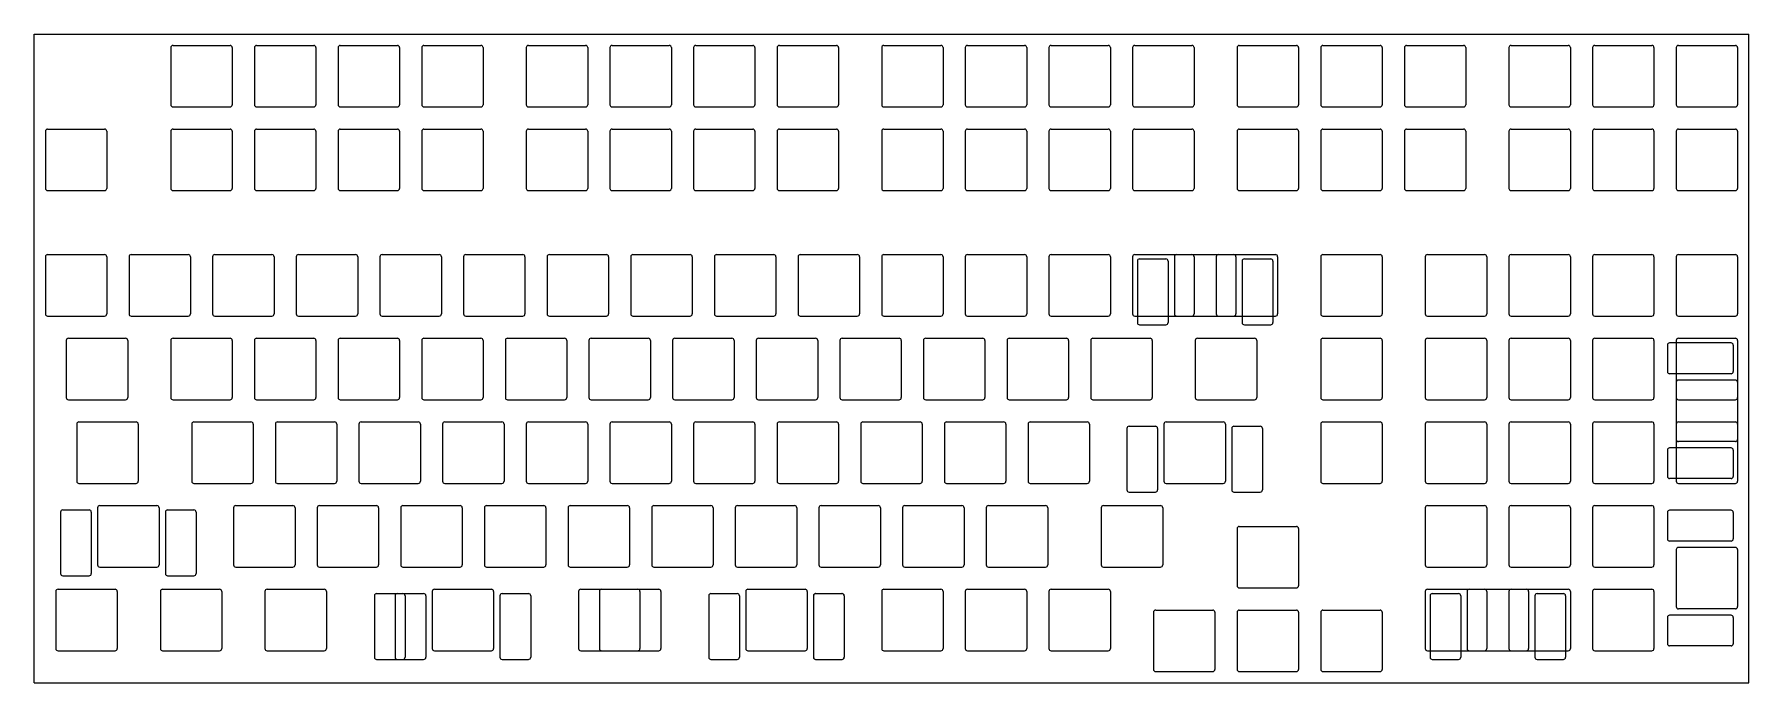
# Model space of a CAD drawing. Header units: millimetres. Extents: x 0 to 391, y -148 to 0.
import ezdxf

# ---------------------------------------------------------------- set-up
doc = ezdxf.new("R2010")
doc.units = ezdxf.units.MM

msp = doc.modelspace()

# ---------------------------------------------------------------- linework, layer by layer
for p, q in [((0, 0), (390.525, 0)), ((0, -147.6375), (0, 0)), ((390.525, -147.6375), (390.525, 0)), ((31.1, -3.025), (31.1, -16.025)), ((31.6, -2.525), (44.6, -2.525)), ((45.1, -3.025), (45.1, -16.025)), ((50.15, -3.025), (50.15, -16.025)), ((50.65, -2.525), (63.65, -2.525)), ((64.15, -3.025), (64.15, -16.025)), ((69.2, -3.025), (69.2, -16.025)), ((69.7, -2.525), (82.7, -2.525)), ((83.2, -3.025), (83.2, -16.025)), ((88.25, -3.025), (88.25, -16.025)), ((88.75, -2.525), (101.75, -2.525)), ((102.25, -3.025), (102.25, -16.025)), ((112.0625, -3.025), (112.0625, -16.025)), ((112.5625, -2.525), (125.5625, -2.525)), ((126.0625, -3.025), (126.0625, -16.025)), ((131.1125, -3.025), (131.1125, -16.025)), ((131.6125, -2.525), (144.6125, -2.525)), ((145.1125, -3.025), (145.1125, -16.025)), ((150.1625, -3.025), (150.1625, -16.025)), ((150.6625, -2.525), (163.6625, -2.525)), ((164.1625, -3.025), (164.1625, -16.025)), ((169.2125, -3.025), (169.2125, -16.025)), ((169.7125, -2.525), (182.7125, -2.525)), ((183.2125, -3.025), (183.2125, -16.025)), ((193.025, -3.025), (193.025, -16.025)), ((193.525, -2.525), (206.525, -2.525)), ((207.025, -3.025), (207.025, -16.025)), ((212.075, -3.025), (212.075, -16.025)), ((212.575, -2.525), (225.575, -2.525)), ((226.075, -3.025), (226.075, -16.025)), ((231.125, -3.025), (231.125, -16.025)), ((231.625, -2.525), (244.625, -2.525)), ((245.125, -3.025), (245.125, -16.025)), ((250.175, -3.025), (250.175, -16.025)), ((250.675, -2.525), (263.675, -2.525)), ((264.175, -3.025), (264.175, -16.025)), ((273.9875, -3.025), (273.9875, -16.025)), ((274.4875, -2.525), (287.4875, -2.525)), ((287.9875, -3.025), (287.9875, -16.025)), ((293.0375, -3.025), (293.0375, -16.025)), ((293.5375, -2.525), (306.5375, -2.525)), ((307.0375, -3.025), (307.0375, -16.025)), ((312.0875, -3.025), (312.0875, -16.025)), ((312.5875, -2.525), (325.5875, -2.525)), ((326.0875, -3.025), (326.0875, -16.025)), ((335.9, -3.025), (335.9, -16.025)), ((336.4, -2.525), (349.4, -2.525)), ((349.9, -3.025), (349.9, -16.025)), ((354.95, -3.025), (354.95, -16.025)), ((355.45, -2.525), (368.45, -2.525)), ((368.95, -3.025), (368.95, -16.025)), ((374, -3.025), (374, -16.025)), ((374.5, -2.525), (387.5, -2.525)), ((388, -3.025), (388, -16.025)), ((31.6, -16.525), (44.6, -16.525)), ((50.65, -16.525), (63.65, -16.525)), ((69.7, -16.525), (82.7, -16.525)), ((88.75, -16.525), (101.75, -16.525)), ((112.5625, -16.525), (125.5625, -16.525)), ((131.6125, -16.525), (144.6125, -16.525)), ((150.6625, -16.525), (163.6625, -16.525)), ((169.7125, -16.525), (182.7125, -16.525)), ((193.525, -16.525), (206.525, -16.525)), ((212.575, -16.525), (225.575, -16.525)), ((231.625, -16.525), (244.625, -16.525)), ((250.675, -16.525), (263.675, -16.525)), ((274.4875, -16.525), (287.4875, -16.525)), ((293.5375, -16.525), (306.5375, -16.525)), ((312.5875, -16.525), (325.5875, -16.525)), ((336.4, -16.525), (349.4, -16.525)), ((355.45, -16.525), (368.45, -16.525)), ((374.5, -16.525), (387.5, -16.525)), ((2.525, -22.075), (2.525, -35.075)), ((3.025, -21.575), (16.025, -21.575)), ((16.525, -22.075), (16.525, -35.075)), ((31.1, -22.075), (31.1, -35.075)), ((31.6, -21.575), (44.6, -21.575)), ((45.1, -22.075), (45.1, -35.075)), ((50.15, -22.075), (50.15, -35.075)), ((50.65, -21.575), (63.65, -21.575)), ((64.15, -22.075), (64.15, -35.075)), ((69.2, -22.075), (69.2, -35.075)), ((69.7, -21.575), (82.7, -21.575)), ((83.2, -22.075), (83.2, -35.075)), ((88.25, -22.075), (88.25, -35.075)), ((88.75, -21.575), (101.75, -21.575)), ((102.25, -22.075), (102.25, -35.075)), ((112.0625, -22.075), (112.0625, -35.075)), ((112.5625, -21.575), (125.5625, -21.575)), ((126.0625, -22.075), (126.0625, -35.075)), ((131.1125, -22.075), (131.1125, -35.075)), ((131.6125, -21.575), (144.6125, -21.575)), ((145.1125, -22.075), (145.1125, -35.075)), ((150.1625, -22.075), (150.1625, -35.075)), ((150.6625, -21.575), (163.6625, -21.575)), ((164.1625, -22.075), (164.1625, -35.075)), ((169.2125, -22.075), (169.2125, -35.075)), ((169.7125, -21.575), (182.7125, -21.575)), ((183.2125, -22.075), (183.2125, -35.075)), ((193.025, -22.075), (193.025, -35.075)), ((193.525, -21.575), (206.525, -21.575)), ((207.025, -22.075), (207.025, -35.075)), ((212.075, -22.075), (212.075, -35.075)), ((212.575, -21.575), (225.575, -21.575)), ((226.075, -22.075), (226.075, -35.075)), ((231.125, -22.075), (231.125, -35.075)), ((231.625, -21.575), (244.625, -21.575)), ((245.125, -22.075), (245.125, -35.075)), ((250.175, -22.075), (250.175, -35.075)), ((250.675, -21.575), (263.675, -21.575)), ((264.175, -22.075), (264.175, -35.075)), ((273.9875, -22.075), (273.9875, -35.075)), ((274.4875, -21.575), (287.4875, -21.575)), ((287.9875, -22.075), (287.9875, -35.075)), ((293.0375, -22.075), (293.0375, -35.075)), ((293.5375, -21.575), (306.5375, -21.575)), ((307.0375, -22.075), (307.0375, -35.075)), ((312.0875, -22.075), (312.0875, -35.075)), ((312.5875, -21.575), (325.5875, -21.575)), ((326.0875, -22.075), (326.0875, -35.075)), ((335.9, -22.075), (335.9, -35.075)), ((336.4, -21.575), (349.4, -21.575)), ((349.9, -22.075), (349.9, -35.075)), ((354.95, -22.075), (354.95, -35.075)), ((355.45, -21.575), (368.45, -21.575)), ((368.95, -22.075), (368.95, -35.075)), ((374, -22.075), (374, -35.075)), ((374.5, -21.575), (387.5, -21.575)), ((388, -22.075), (388, -35.075)), ((3.025, -35.575), (16.025, -35.575)), ((31.6, -35.575), (44.6, -35.575)), ((50.65, -35.575), (63.65, -35.575)), ((69.7, -35.575), (82.7, -35.575)), ((88.75, -35.575), (101.75, -35.575)), ((112.5625, -35.575), (125.5625, -35.575)), ((131.6125, -35.575), (144.6125, -35.575)), ((150.6625, -35.575), (163.6625, -35.575)), ((169.7125, -35.575), (182.7125, -35.575)), ((193.525, -35.575), (206.525, -35.575)), ((212.575, -35.575), (225.575, -35.575)), ((231.625, -35.575), (244.625, -35.575)), ((250.675, -35.575), (263.675, -35.575)), ((274.4875, -35.575), (287.4875, -35.575)), ((293.5375, -35.575), (306.5375, -35.575)), ((312.5875, -35.575), (325.5875, -35.575)), ((336.4, -35.575), (349.4, -35.575)), ((355.45, -35.575), (368.45, -35.575)), ((374.5, -35.575), (387.5, -35.575)), ((2.525, -50.65), (2.525, -63.65)), ((3.025, -50.15), (16.025, -50.15)), ((16.525, -50.65), (16.525, -63.65)), ((21.575, -50.65), (21.575, -63.65)), ((22.075, -50.15), (35.075, -50.15)), ((35.575, -50.65), (35.575, -63.65)), ((40.625, -50.65), (40.625, -63.65)), ((41.125, -50.15), (54.125, -50.15)), ((54.625, -50.65), (54.625, -63.65)), ((59.675, -50.65), (59.675, -63.65)), ((60.175, -50.15), (73.175, -50.15)), ((73.675, -50.65), (73.675, -63.65)), ((78.725, -50.65), (78.725, -63.65)), ((79.225, -50.15), (92.225, -50.15)), ((92.725, -50.65), (92.725, -63.65)), ((97.775, -50.65), (97.775, -63.65)), ((98.275, -50.15), (111.275, -50.15)), ((111.775, -50.65), (111.775, -63.65)), ((116.825, -50.65), (116.825, -63.65)), ((117.325, -50.15), (130.325, -50.15)), ((130.825, -50.65), (130.825, -63.65)), ((135.875, -50.65), (135.875, -63.65)), ((136.375, -50.15), (149.375, -50.15)), ((149.875, -50.65), (149.875, -63.65)), ((154.925, -50.65), (154.925, -63.65)), ((155.425, -50.15), (168.425, -50.15)), ((168.925, -50.65), (168.925, -63.65)), ((173.975, -50.65), (173.975, -63.65)), ((174.475, -50.15), (187.475, -50.15)), ((187.975, -50.65), (187.975, -63.65)), ((193.025, -50.65), (193.025, -63.65)), ((193.525, -50.15), (206.525, -50.15)), ((207.025, -50.65), (207.025, -63.65)), ((212.075, -50.65), (212.075, -63.65)), ((212.575, -50.15), (225.575, -50.15)), ((226.075, -50.65), (226.075, -63.65)), ((231.125, -50.65), (231.125, -63.65)), ((231.625, -50.15), (244.625, -50.15)), ((245.125, -50.65), (245.125, -63.65)), ((250.175, -50.65), (250.175, -63.65)), ((250.675, -50.15), (263.675, -50.15)), ((259.7, -50.65), (259.7, -63.65)), ((260.2, -50.15), (273.2, -50.15)), ((264.175, -50.65), (264.175, -63.65)), ((269.225, -50.65), (269.225, -63.65)), ((269.725, -50.15), (282.725, -50.15)), ((273.7, -50.65), (273.7, -63.65)), ((283.225, -50.65), (283.225, -63.65)), ((293.0375, -50.65), (293.0375, -63.65)), ((293.5375, -50.15), (306.5375, -50.15)), ((307.0375, -50.65), (307.0375, -63.65)), ((316.85, -50.65), (316.85, -63.65)), ((317.35, -50.15), (330.35, -50.15)), ((330.85, -50.65), (330.85, -63.65)), ((335.9, -50.65), (335.9, -63.65)), ((336.4, -50.15), (349.4, -50.15)), ((349.9, -50.65), (349.9, -63.65)), ((354.95, -50.65), (354.95, -63.65)), ((355.45, -50.15), (368.45, -50.15)), ((368.95, -50.65), (368.95, -63.65)), ((374, -50.65), (374, -63.65)), ((374.5, -50.15), (387.5, -50.15)), ((388, -50.65), (388, -63.65)), ((251.262, -51.65), (251.262, -65.65)), ((251.762, -51.15), (257.762, -51.15)), ((258.262, -51.65), (258.262, -65.65)), ((275.138, -51.65), (275.138, -65.65)), ((275.638, -51.15), (281.638, -51.15)), ((282.138, -51.65), (282.138, -65.65)), ((3.025, -64.15), (16.025, -64.15)), ((22.075, -64.15), (35.075, -64.15)), ((41.125, -64.15), (54.125, -64.15)), ((60.175, -64.15), (73.175, -64.15)), ((79.225, -64.15), (92.225, -64.15)), ((98.275, -64.15), (111.275, -64.15)), ((117.325, -64.15), (130.325, -64.15)), ((136.375, -64.15), (149.375, -64.15)), ((155.425, -64.15), (168.425, -64.15)), ((174.475, -64.15), (187.475, -64.15)), ((193.525, -64.15), (206.525, -64.15)), ((212.575, -64.15), (225.575, -64.15)), ((231.625, -64.15), (244.625, -64.15)), ((250.675, -64.15), (263.675, -64.15)), ((251.762, -66.15), (257.762, -66.15)), ((260.2, -64.15), (273.2, -64.15)), ((269.725, -64.15), (282.725, -64.15)), ((275.638, -66.15), (281.638, -66.15)), ((293.5375, -64.15), (306.5375, -64.15)), ((317.35, -64.15), (330.35, -64.15)), ((336.4, -64.15), (349.4, -64.15)), ((355.45, -64.15), (368.45, -64.15)), ((374.5, -64.15), (387.5, -64.15)), ((7.2875, -69.7), (7.2875, -82.7)), ((7.7875, -69.2), (20.7875, -69.2)), ((21.2875, -69.7), (21.2875, -82.7)), ((31.1, -69.7), (31.1, -82.7)), ((31.6, -69.2), (44.6, -69.2)), ((45.1, -69.7), (45.1, -82.7)), ((50.15, -69.7), (50.15, -82.7)), ((50.65, -69.2), (63.65, -69.2)), ((64.15, -69.7), (64.15, -82.7)), ((69.2, -69.7), (69.2, -82.7)), ((69.7, -69.2), (82.7, -69.2)), ((83.2, -69.7), (83.2, -82.7)), ((88.25, -69.7), (88.25, -82.7)), ((88.75, -69.2), (101.75, -69.2)), ((102.25, -69.7), (102.25, -82.7)), ((107.3, -69.7), (107.3, -82.7)), ((107.8, -69.2), (120.8, -69.2)), ((121.3, -69.7), (121.3, -82.7)), ((126.35, -69.7), (126.35, -82.7)), ((126.85, -69.2), (139.85, -69.2)), ((140.35, -69.7), (140.35, -82.7)), ((145.4, -69.7), (145.4, -82.7)), ((145.9, -69.2), (158.9, -69.2)), ((159.4, -69.7), (159.4, -82.7)), ((164.45, -69.7), (164.45, -82.7)), ((164.95, -69.2), (177.95, -69.2)), ((178.45, -69.7), (178.45, -82.7)), ((183.5, -69.7), (183.5, -82.7)), ((184, -69.2), (197, -69.2)), ((197.5, -69.7), (197.5, -82.7)), ((202.55, -69.7), (202.55, -82.7)), ((203.05, -69.2), (216.05, -69.2)), ((216.55, -69.7), (216.55, -82.7)), ((221.6, -69.7), (221.6, -82.7)), ((222.1, -69.2), (235.1, -69.2)), ((235.6, -69.7), (235.6, -82.7)), ((240.65, -69.7), (240.65, -82.7)), ((241.15, -69.2), (254.15, -69.2)), ((254.65, -69.7), (254.65, -82.7)), ((264.4625, -69.7), (264.4625, -82.7)), ((264.9625, -69.2), (277.9625, -69.2)), ((278.4625, -69.7), (278.4625, -82.7)), ((293.0375, -69.7), (293.0375, -82.7)), ((293.5375, -69.2), (306.5375, -69.2)), ((307.0375, -69.7), (307.0375, -82.7)), ((316.85, -69.7), (316.85, -82.7)), ((317.35, -69.2), (330.35, -69.2)), ((330.85, -69.7), (330.85, -82.7)), ((335.9, -69.7), (335.9, -82.7)), ((336.4, -69.2), (349.4, -69.2)), ((349.9, -69.7), (349.9, -82.7)), ((354.95, -69.7), (354.95, -82.7)), ((355.45, -69.2), (368.45, -69.2)), ((368.95, -69.7), (368.95, -82.7)), ((386.5, -70.287), (372.5, -70.287)), ((374, -69.7), (374, -82.7)), ((374.5, -69.2), (387.5, -69.2)), ((388, -69.7), (388, -82.7)), ((372, -70.787), (372, -76.787)), ((387, -70.787), (387, -76.787)), ((386.5, -77.287), (372.5, -77.287)), ((374, -79.225), (374, -92.225)), ((387.5, -78.725), (374.5, -78.725)), ((388, -79.225), (388, -92.225)), ((7.7875, -83.2), (20.7875, -83.2)), ((31.6, -83.2), (44.6, -83.2)), ((50.65, -83.2), (63.65, -83.2)), ((69.7, -83.2), (82.7, -83.2)), ((88.75, -83.2), (101.75, -83.2)), ((107.8, -83.2), (120.8, -83.2)), ((126.85, -83.2), (139.85, -83.2)), ((145.9, -83.2), (158.9, -83.2)), ((164.95, -83.2), (177.95, -83.2)), ((184, -83.2), (197, -83.2)), ((203.05, -83.2), (216.05, -83.2)), ((222.1, -83.2), (235.1, -83.2)), ((241.15, -83.2), (254.15, -83.2)), ((264.9625, -83.2), (277.9625, -83.2)), ((293.5375, -83.2), (306.5375, -83.2)), ((317.35, -83.2), (330.35, -83.2)), ((336.4, -83.2), (349.4, -83.2)), ((355.45, -83.2), (368.45, -83.2)), ((374.5, -83.2), (387.5, -83.2)), ((9.66875, -88.75), (9.66875, -101.75)), ((10.16875, -88.25), (23.16875, -88.25)), ((23.66875, -88.75), (23.66875, -101.75)), ((35.8625, -88.75), (35.8625, -101.75)), ((36.3625, -88.25), (49.3625, -88.25)), ((49.8625, -88.75), (49.8625, -101.75)), ((54.9125, -88.75), (54.9125, -101.75)), ((55.4125, -88.25), (68.4125, -88.25)), ((68.9125, -88.75), (68.9125, -101.75)), ((73.9625, -88.75), (73.9625, -101.75)), ((74.4625, -88.25), (87.4625, -88.25)), ((87.9625, -88.75), (87.9625, -101.75)), ((93.0125, -88.75), (93.0125, -101.75)), ((93.5125, -88.25), (106.5125, -88.25)), ((107.0125, -88.75), (107.0125, -101.75)), ((112.0625, -88.75), (112.0625, -101.75)), ((112.5625, -88.25), (125.5625, -88.25)), ((126.0625, -88.75), (126.0625, -101.75)), ((131.1125, -88.75), (131.1125, -101.75)), ((131.6125, -88.25), (144.6125, -88.25)), ((145.1125, -88.75), (145.1125, -101.75)), ((150.1625, -88.75), (150.1625, -101.75)), ((150.6625, -88.25), (163.6625, -88.25)), ((164.1625, -88.75), (164.1625, -101.75)), ((169.2125, -88.75), (169.2125, -101.75)), ((169.7125, -88.25), (182.7125, -88.25)), ((183.2125, -88.75), (183.2125, -101.75)), ((188.2625, -88.75), (188.2625, -101.75)), ((188.7625, -88.25), (201.7625, -88.25)), ((202.2625, -88.75), (202.2625, -101.75)), ((207.3125, -88.75), (207.3125, -101.75)), ((207.8125, -88.25), (220.8125, -88.25)), ((221.3125, -88.75), (221.3125, -101.75)), ((226.3625, -88.75), (226.3625, -101.75)), ((226.8625, -88.25), (239.8625, -88.25)), ((240.3625, -88.75), (240.3625, -101.75)), ((248.88075, -89.75), (248.88075, -103.75)), ((249.38075, -89.25), (255.38075, -89.25)), ((255.88075, -89.75), (255.88075, -103.75)), ((257.31875, -88.75), (257.31875, -101.75)), ((257.81875, -88.25), (270.81875, -88.25)), ((271.31875, -88.75), (271.31875, -101.75)), ((272.75675, -89.75), (272.75675, -103.75)), ((273.25675, -89.25), (279.25675, -89.25)), ((279.75675, -89.75), (279.75675, -103.75)), ((293.0375, -88.75), (293.0375, -101.75)), ((293.5375, -88.25), (306.5375, -88.25)), ((307.0375, -88.75), (307.0375, -101.75)), ((316.85, -88.75), (316.85, -101.75)), ((317.35, -88.25), (330.35, -88.25)), ((330.85, -88.75), (330.85, -101.75)), ((335.9, -88.75), (335.9, -101.75)), ((336.4, -88.25), (349.4, -88.25)), ((349.9, -88.75), (349.9, -101.75)), ((354.95, -88.75), (354.95, -101.75)), ((355.45, -88.25), (368.45, -88.25)), ((368.95, -88.75), (368.95, -101.75)), ((374, -88.75), (374, -101.75)), ((374.5, -88.25), (387.5, -88.25)), ((388, -88.75), (388, -101.75)), ((387.5, -92.725), (374.5, -92.725)), ((372, -94.663), (372, -100.663)), ((386.5, -94.163), (372.5, -94.163)), ((387, -94.663), (387, -100.663)), ((386.5, -101.163), (372.5, -101.163)), ((10.16875, -102.25), (23.16875, -102.25)), ((36.3625, -102.25), (49.3625, -102.25)), ((55.4125, -102.25), (68.4125, -102.25)), ((74.4625, -102.25), (87.4625, -102.25)), ((93.5125, -102.25), (106.5125, -102.25)), ((112.5625, -102.25), (125.5625, -102.25)), ((131.6125, -102.25), (144.6125, -102.25)), ((150.6625, -102.25), (163.6625, -102.25)), ((169.7125, -102.25), (182.7125, -102.25)), ((188.7625, -102.25), (201.7625, -102.25)), ((207.8125, -102.25), (220.8125, -102.25)), ((226.8625, -102.25), (239.8625, -102.25)), ((249.38075, -104.25), (255.38075, -104.25)), ((257.81875, -102.25), (270.81875, -102.25)), ((273.25675, -104.25), (279.25675, -104.25)), ((293.5375, -102.25), (306.5375, -102.25)), ((317.35, -102.25), (330.35, -102.25)), ((336.4, -102.25), (349.4, -102.25)), ((355.45, -102.25), (368.45, -102.25)), ((374.5, -102.25), (387.5, -102.25)), ((5.99325, -108.8), (5.99325, -122.8)), ((6.49325, -108.3), (12.49325, -108.3)), ((12.99325, -108.8), (12.99325, -122.8)), ((14.43125, -107.8), (14.43125, -120.8)), ((14.93125, -107.3), (27.93125, -107.3)), ((28.43125, -107.8), (28.43125, -120.8)), ((29.86925, -108.8), (29.86925, -122.8)), ((30.36925, -108.3), (36.36925, -108.3)), ((36.86925, -108.8), (36.86925, -122.8)), ((45.3875, -107.8), (45.3875, -120.8)), ((45.8875, -107.3), (58.8875, -107.3)), ((59.3875, -107.8), (59.3875, -120.8)), ((64.4375, -107.8), (64.4375, -120.8)), ((64.9375, -107.3), (77.9375, -107.3)), ((78.4375, -107.8), (78.4375, -120.8)), ((83.4875, -107.8), (83.4875, -120.8)), ((83.9875, -107.3), (96.9875, -107.3)), ((97.4875, -107.8), (97.4875, -120.8)), ((102.5375, -107.8), (102.5375, -120.8)), ((103.0375, -107.3), (116.0375, -107.3)), ((116.5375, -107.8), (116.5375, -120.8)), ((121.5875, -107.8), (121.5875, -120.8)), ((122.0875, -107.3), (135.0875, -107.3)), ((135.5875, -107.8), (135.5875, -120.8)), ((140.6375, -107.8), (140.6375, -120.8)), ((141.1375, -107.3), (154.1375, -107.3)), ((154.6375, -107.8), (154.6375, -120.8)), ((159.6875, -107.8), (159.6875, -120.8)), ((160.1875, -107.3), (173.1875, -107.3)), ((173.6875, -107.8), (173.6875, -120.8)), ((178.7375, -107.8), (178.7375, -120.8)), ((179.2375, -107.3), (192.2375, -107.3)), ((192.7375, -107.8), (192.7375, -120.8)), ((197.7875, -107.8), (197.7875, -120.8)), ((198.2875, -107.3), (211.2875, -107.3)), ((211.7875, -107.8), (211.7875, -120.8)), ((216.8375, -107.8), (216.8375, -120.8)), ((217.3375, -107.3), (230.3375, -107.3)), ((230.8375, -107.8), (230.8375, -120.8)), ((243.03125, -107.8), (243.03125, -120.8)), ((243.53125, -107.3), (256.53125, -107.3)), ((257.03125, -107.8), (257.03125, -120.8)), ((316.85, -107.8), (316.85, -120.8)), ((317.35, -107.3), (330.35, -107.3)), ((330.85, -107.8), (330.85, -120.8)), ((335.9, -107.8), (335.9, -120.8)), ((336.4, -107.3), (349.4, -107.3)), ((349.9, -107.8), (349.9, -120.8)), ((354.95, -107.8), (354.95, -120.8)), ((355.45, -107.3), (368.45, -107.3)), ((368.95, -107.8), (368.95, -120.8)), ((372, -108.887), (372, -114.887)), ((386.5, -108.387), (372.5, -108.387)), ((387, -108.887), (387, -114.887)), ((273.9875, -112.5625), (273.9875, -125.5625)), ((274.4875, -112.0625), (287.4875, -112.0625)), ((287.9875, -112.5625), (287.9875, -125.5625)), ((386.5, -115.387), (372.5, -115.387)), ((387.5, -116.825), (374.5, -116.825)), ((374, -117.325), (374, -130.325)), ((388, -117.325), (388, -130.325)), ((6.49325, -123.3), (12.49325, -123.3)), ((14.93125, -121.3), (27.93125, -121.3)), ((30.36925, -123.3), (36.36925, -123.3)), ((45.8875, -121.3), (58.8875, -121.3)), ((64.9375, -121.3), (77.9375, -121.3)), ((83.9875, -121.3), (96.9875, -121.3)), ((103.0375, -121.3), (116.0375, -121.3)), ((122.0875, -121.3), (135.0875, -121.3)), ((141.1375, -121.3), (154.1375, -121.3)), ((160.1875, -121.3), (173.1875, -121.3)), ((179.2375, -121.3), (192.2375, -121.3)), ((198.2875, -121.3), (211.2875, -121.3)), ((217.3375, -121.3), (230.3375, -121.3)), ((243.53125, -121.3), (256.53125, -121.3)), ((317.35, -121.3), (330.35, -121.3)), ((336.4, -121.3), (349.4, -121.3)), ((355.45, -121.3), (368.45, -121.3)), ((4.90625, -126.85), (4.90625, -139.85)), ((5.40625, -126.35), (18.40625, -126.35)), ((18.90625, -126.85), (18.90625, -139.85)), ((28.71875, -126.85), (28.71875, -139.85)), ((29.21875, -126.35), (42.21875, -126.35)), ((42.71875, -126.85), (42.71875, -139.85)), ((52.53125, -126.85), (52.53125, -139.85)), ((53.03125, -126.35), (66.03125, -126.35)), ((66.53125, -126.85), (66.53125, -139.85)), ((77.46875, -127.85), (77.46875, -141.85)), ((77.96875, -127.35), (83.96875, -127.35)), ((82.19325, -127.85), (82.19325, -141.85)), ((82.69325, -127.35), (88.69325, -127.35)), ((84.46875, -127.85), (84.46875, -141.85)), ((89.19325, -127.85), (89.19325, -141.85)), ((90.63125, -126.85), (90.63125, -139.85)), ((91.13125, -126.35), (104.13125, -126.35)), ((104.63125, -126.85), (104.63125, -139.85)), ((106.06925, -127.85), (106.06925, -141.85)), ((106.56925, -127.35), (112.56925, -127.35)), ((113.06925, -127.85), (113.06925, -141.85)), ((123.96875, -126.85), (123.96875, -139.85)), ((124.46875, -126.35), (137.46875, -126.35)), ((128.73125, -126.85), (128.73125, -139.85)), ((129.23125, -126.35), (142.23125, -126.35)), ((137.96875, -126.85), (137.96875, -139.85)), ((142.73125, -126.85), (142.73125, -139.85)), ((153.63075, -127.85), (153.63075, -141.85)), ((154.13075, -127.35), (160.13075, -127.35)), ((160.63075, -127.85), (160.63075, -141.85)), ((162.06875, -126.85), (162.06875, -139.85)), ((162.56875, -126.35), (175.56875, -126.35)), ((176.06875, -126.85), (176.06875, -139.85)), ((177.46875, -127.85), (177.46875, -141.85)), ((177.50675, -127.85), (177.50675, -141.85)), ((177.96875, -127.35), (183.96875, -127.35)), ((178.00675, -127.35), (184.00675, -127.35)), ((184.46875, -127.85), (184.46875, -141.85)), ((184.50675, -127.85), (184.50675, -141.85)), ((193.025, -126.85), (193.025, -139.85)), ((193.525, -126.35), (206.525, -126.35)), ((207.025, -126.85), (207.025, -139.85)), ((212.075, -126.85), (212.075, -139.85)), ((212.575, -126.35), (225.575, -126.35)), ((226.075, -126.85), (226.075, -139.85)), ((231.125, -126.85), (231.125, -139.85)), ((231.625, -126.35), (244.625, -126.35)), ((245.125, -126.85), (245.125, -139.85)), ((274.4875, -126.0625), (287.4875, -126.0625)), ((316.85, -126.85), (316.85, -139.85)), ((317.35, -126.35), (330.35, -126.35)), ((317.937, -127.85), (317.937, -141.85)), ((318.437, -127.35), (324.437, -127.35)), ((324.937, -127.85), (324.937, -141.85)), ((326.375, -126.85), (326.375, -139.85)), ((326.875, -126.35), (339.875, -126.35)), ((330.85, -126.85), (330.85, -139.85)), ((335.9, -126.85), (335.9, -139.85)), ((336.4, -126.35), (349.4, -126.35)), ((340.375, -126.85), (340.375, -139.85)), ((341.813, -127.85), (341.813, -141.85)), ((342.313, -127.35), (348.313, -127.35)), ((348.813, -127.85), (348.813, -141.85)), ((349.9, -126.85), (349.9, -139.85)), ((354.95, -126.85), (354.95, -139.85)), ((355.45, -126.35), (368.45, -126.35)), ((368.95, -126.85), (368.95, -139.85)), ((254.9375, -131.6125), (254.9375, -144.6125)), ((255.4375, -131.1125), (268.4375, -131.1125)), ((268.9375, -131.6125), (268.9375, -144.6125)), ((273.9875, -131.6125), (273.9875, -144.6125)), ((274.4875, -131.1125), (287.4875, -131.1125)), ((287.9875, -131.6125), (287.9875, -144.6125)), ((293.0375, -131.6125), (293.0375, -144.6125)), ((293.5375, -131.1125), (306.5375, -131.1125)), ((307.0375, -131.6125), (307.0375, -144.6125)), ((372, -132.763), (372, -138.763)), ((386.5, -132.263), (372.5, -132.263)), ((387.5, -130.825), (374.5, -130.825)), ((387, -132.763), (387, -138.763)), ((5.40625, -140.35), (18.40625, -140.35)), ((29.21875, -140.35), (42.21875, -140.35)), ((53.03125, -140.35), (66.03125, -140.35)), ((91.13125, -140.35), (104.13125, -140.35)), ((124.46875, -140.35), (137.46875, -140.35)), ((129.23125, -140.35), (142.23125, -140.35)), ((162.56875, -140.35), (175.56875, -140.35)), ((193.525, -140.35), (206.525, -140.35)), ((212.575, -140.35), (225.575, -140.35)), ((231.625, -140.35), (244.625, -140.35)), ((317.35, -140.35), (330.35, -140.35)), ((326.875, -140.35), (339.875, -140.35)), ((336.4, -140.35), (349.4, -140.35)), ((355.45, -140.35), (368.45, -140.35)), ((386.5, -139.263), (372.5, -139.263)), ((77.96875, -142.35), (83.96875, -142.35)), ((82.69325, -142.35), (88.69325, -142.35)), ((106.56925, -142.35), (112.56925, -142.35)), ((154.13075, -142.35), (160.13075, -142.35)), ((177.96875, -142.35), (183.96875, -142.35)), ((178.00675, -142.35), (184.00675, -142.35)), ((318.437, -142.35), (324.437, -142.35)), ((342.313, -142.35), (348.313, -142.35)), ((0, -147.6375), (390.525, -147.6375)), ((255.4375, -145.1125), (268.4375, -145.1125)), ((274.4875, -145.1125), (287.4875, -145.1125)), ((293.5375, -145.1125), (306.5375, -145.1125))]:
    msp.add_line(p, q)
for centre, start, end in [((31.6, -3.025), 90, 180), ((44.6, -3.025), 0, 90), ((50.65, -3.025), 90, 180), ((63.65, -3.025), 0, 90), ((69.7, -3.025), 90, 180), ((82.7, -3.025), 0, 90), ((88.75, -3.025), 90, 180), ((101.75, -3.025), 0, 90), ((112.5625, -3.025), 90, 180), ((125.5625, -3.025), 0, 90), ((131.6125, -3.025), 90, 180), ((144.6125, -3.025), 0, 90), ((150.6625, -3.025), 90, 180), ((163.6625, -3.025), 0, 90), ((169.7125, -3.025), 90, 180), ((182.7125, -3.025), 0, 90), ((193.525, -3.025), 90, 180), ((206.525, -3.025), 0, 90), ((212.575, -3.025), 90, 180), ((225.575, -3.025), 0, 90), ((231.625, -3.025), 90, 180), ((244.625, -3.025), 0, 90), ((250.675, -3.025), 90, 180), ((263.675, -3.025), 0, 90), ((274.4875, -3.025), 90, 180), ((287.4875, -3.025), 0, 90), ((293.5375, -3.025), 90, 180), ((306.5375, -3.025), 0, 90), ((312.5875, -3.025), 90, 180), ((325.5875, -3.025), 0, 90), ((336.4, -3.025), 90, 180), ((349.4, -3.025), 0, 90), ((355.45, -3.025), 90, 180), ((368.45, -3.025), 0, 90), ((374.5, -3.025), 90, 180), ((387.5, -3.025), 0, 90), ((31.6, -16.025), 180, 270), ((44.6, -16.025), 270, 0), ((50.65, -16.025), 180, 270), ((63.65, -16.025), 270, 0), ((69.7, -16.025), 180, 270), ((82.7, -16.025), 270, 0), ((88.75, -16.025), 180, 270), ((101.75, -16.025), 270, 0), ((112.5625, -16.025), 180, 270), ((125.5625, -16.025), 270, 0), ((131.6125, -16.025), 180, 270), ((144.6125, -16.025), 270, 0), ((150.6625, -16.025), 180, 270), ((163.6625, -16.025), 270, 0), ((169.7125, -16.025), 180, 270), ((182.7125, -16.025), 270, 0), ((193.525, -16.025), 180, 270), ((206.525, -16.025), 270, 0), ((212.575, -16.025), 180, 270), ((225.575, -16.025), 270, 0), ((231.625, -16.025), 180, 270), ((244.625, -16.025), 270, 0), ((250.675, -16.025), 180, 270), ((263.675, -16.025), 270, 0), ((274.4875, -16.025), 180, 270), ((287.4875, -16.025), 270, 0), ((293.5375, -16.025), 180, 270), ((306.5375, -16.025), 270, 0), ((312.5875, -16.025), 180, 270), ((325.5875, -16.025), 270, 0), ((336.4, -16.025), 180, 270), ((349.4, -16.025), 270, 0), ((355.45, -16.025), 180, 270), ((368.45, -16.025), 270, 0), ((374.5, -16.025), 180, 270), ((387.5, -16.025), 270, 0), ((3.025, -22.075), 90, 180), ((16.025, -22.075), 0, 90), ((31.6, -22.075), 90, 180), ((44.6, -22.075), 0, 90), ((50.65, -22.075), 90, 180), ((63.65, -22.075), 0, 90), ((69.7, -22.075), 90, 180), ((82.7, -22.075), 0, 90), ((88.75, -22.075), 90, 180), ((101.75, -22.075), 0, 90), ((112.5625, -22.075), 90, 180), ((125.5625, -22.075), 0, 90), ((131.6125, -22.075), 90, 180), ((144.6125, -22.075), 0, 90), ((150.6625, -22.075), 90, 180), ((163.6625, -22.075), 0, 90), ((169.7125, -22.075), 90, 180), ((182.7125, -22.075), 0, 90), ((193.525, -22.075), 90, 180), ((206.525, -22.075), 0, 90), ((212.575, -22.075), 90, 180), ((225.575, -22.075), 0, 90), ((231.625, -22.075), 90, 180), ((244.625, -22.075), 0, 90), ((250.675, -22.075), 90, 180), ((263.675, -22.075), 0, 90), ((274.4875, -22.075), 90, 180), ((287.4875, -22.075), 0, 90), ((293.5375, -22.075), 90, 180), ((306.5375, -22.075), 0, 90), ((312.5875, -22.075), 90, 180), ((325.5875, -22.075), 0, 90), ((336.4, -22.075), 90, 180), ((349.4, -22.075), 0, 90), ((355.45, -22.075), 90, 180), ((368.45, -22.075), 0, 90), ((374.5, -22.075), 90, 180), ((387.5, -22.075), 0, 90), ((3.025, -35.075), 180, 270), ((16.025, -35.075), 270, 0), ((31.6, -35.075), 180, 270), ((44.6, -35.075), 270, 0), ((50.65, -35.075), 180, 270), ((63.65, -35.075), 270, 0), ((69.7, -35.075), 180, 270), ((82.7, -35.075), 270, 0), ((88.75, -35.075), 180, 270), ((101.75, -35.075), 270, 0), ((112.5625, -35.075), 180, 270), ((125.5625, -35.075), 270, 0), ((131.6125, -35.075), 180, 270), ((144.6125, -35.075), 270, 0), ((150.6625, -35.075), 180, 270), ((163.6625, -35.075), 270, 0), ((169.7125, -35.075), 180, 270), ((182.7125, -35.075), 270, 0), ((193.525, -35.075), 180, 270), ((206.525, -35.075), 270, 0), ((212.575, -35.075), 180, 270), ((225.575, -35.075), 270, 0), ((231.625, -35.075), 180, 270), ((244.625, -35.075), 270, 0), ((250.675, -35.075), 180, 270), ((263.675, -35.075), 270, 0), ((274.4875, -35.075), 180, 270), ((287.4875, -35.075), 270, 0), ((293.5375, -35.075), 180, 270), ((306.5375, -35.075), 270, 0), ((312.5875, -35.075), 180, 270), ((325.5875, -35.075), 270, 0), ((336.4, -35.075), 180, 270), ((349.4, -35.075), 270, 0), ((355.45, -35.075), 180, 270), ((368.45, -35.075), 270, 0), ((374.5, -35.075), 180, 270), ((387.5, -35.075), 270, 0), ((3.025, -50.65), 90, 180), ((16.025, -50.65), 0, 90), ((22.075, -50.65), 90, 180), ((35.075, -50.65), 0, 90), ((41.125, -50.65), 90, 180), ((54.125, -50.65), 0, 90), ((60.175, -50.65), 90, 180), ((73.175, -50.65), 0, 90), ((79.225, -50.65), 90, 180), ((92.225, -50.65), 0, 90), ((98.275, -50.65), 90, 180), ((111.275, -50.65), 0, 90), ((117.325, -50.65), 90, 180), ((130.325, -50.65), 0, 90), ((136.375, -50.65), 90, 180), ((149.375, -50.65), 0, 90), ((155.425, -50.65), 90, 180), ((168.425, -50.65), 0, 90), ((174.475, -50.65), 90, 180), ((187.475, -50.65), 0, 90), ((193.525, -50.65), 90, 180), ((206.525, -50.65), 0, 90), ((212.575, -50.65), 90, 180), ((225.575, -50.65), 0, 90), ((231.625, -50.65), 90, 180), ((244.625, -50.65), 0, 90), ((250.675, -50.65), 90, 180), ((260.2, -50.65), 90, 180), ((263.675, -50.65), 0, 90), ((269.725, -50.65), 90, 180), ((273.2, -50.65), 0, 90), ((282.725, -50.65), 0, 90), ((293.5375, -50.65), 90, 180), ((306.5375, -50.65), 0, 90), ((317.35, -50.65), 90, 180), ((330.35, -50.65), 0, 90), ((336.4, -50.65), 90, 180), ((349.4, -50.65), 0, 90), ((355.45, -50.65), 90, 180), ((368.45, -50.65), 0, 90), ((374.5, -50.65), 90, 180), ((387.5, -50.65), 0, 90), ((251.762, -51.65), 90, 180), ((257.762, -51.65), 0, 90), ((275.638, -51.65), 90, 180), ((281.638, -51.65), 0, 90), ((3.025, -63.65), 180, 270), ((16.025, -63.65), 270, 0), ((22.075, -63.65), 180, 270), ((35.075, -63.65), 270, 0), ((41.125, -63.65), 180, 270), ((54.125, -63.65), 270, 0), ((60.175, -63.65), 180, 270), ((73.175, -63.65), 270, 0), ((79.225, -63.65), 180, 270), ((92.225, -63.65), 270, 0), ((98.275, -63.65), 180, 270), ((111.275, -63.65), 270, 0), ((117.325, -63.65), 180, 270), ((130.325, -63.65), 270, 0), ((136.375, -63.65), 180, 270), ((149.375, -63.65), 270, 0), ((155.425, -63.65), 180, 270), ((168.425, -63.65), 270, 0), ((174.475, -63.65), 180, 270), ((187.475, -63.65), 270, 0), ((193.525, -63.65), 180, 270), ((206.525, -63.65), 270, 0), ((212.575, -63.65), 180, 270), ((225.575, -63.65), 270, 0), ((231.625, -63.65), 180, 270), ((244.625, -63.65), 270, 0), ((250.675, -63.65), 180, 270), ((251.762, -65.65), 180, 270), ((257.762, -65.65), 270, 0), ((260.2, -63.65), 180, 270), ((263.675, -63.65), 270, 0), ((269.725, -63.65), 180, 270), ((273.2, -63.65), 270, 0), ((275.638, -65.65), 180, 270), ((281.638, -65.65), 270, 0), ((282.725, -63.65), 270, 0), ((293.5375, -63.65), 180, 270), ((306.5375, -63.65), 270, 0), ((317.35, -63.65), 180, 270), ((330.35, -63.65), 270, 0), ((336.4, -63.65), 180, 270), ((349.4, -63.65), 270, 0), ((355.45, -63.65), 180, 270), ((368.45, -63.65), 270, 0), ((374.5, -63.65), 180, 270), ((387.5, -63.65), 270, 0), ((7.7875, -69.7), 90, 180), ((20.7875, -69.7), 0, 90), ((31.6, -69.7), 90, 180), ((44.6, -69.7), 0, 90), ((50.65, -69.7), 90, 180), ((63.65, -69.7), 0, 90), ((69.7, -69.7), 90, 180), ((82.7, -69.7), 0, 90), ((88.75, -69.7), 90, 180), ((101.75, -69.7), 0, 90), ((107.8, -69.7), 90, 180), ((120.8, -69.7), 0, 90), ((126.85, -69.7), 90, 180), ((139.85, -69.7), 0, 90), ((145.9, -69.7), 90, 180), ((158.9, -69.7), 0, 90), ((164.95, -69.7), 90, 180), ((177.95, -69.7), 0, 90), ((184, -69.7), 90, 180), ((197, -69.7), 0, 90), ((203.05, -69.7), 90, 180), ((216.05, -69.7), 0, 90), ((222.1, -69.7), 90, 180), ((235.1, -69.7), 0, 90), ((241.15, -69.7), 90, 180), ((254.15, -69.7), 0, 90), ((264.9625, -69.7), 90, 180), ((277.9625, -69.7), 0, 90), ((293.5375, -69.7), 90, 180), ((306.5375, -69.7), 0, 90), ((317.35, -69.7), 90, 180), ((330.35, -69.7), 0, 90), ((336.4, -69.7), 90, 180), ((349.4, -69.7), 0, 90), ((355.45, -69.7), 90, 180), ((368.45, -69.7), 0, 90), ((372.5, -70.787), 90, 180), ((374.5, -69.7), 90, 180), ((386.5, -70.787), 0, 90), ((387.5, -69.7), 0, 90), ((372.5, -76.787), 180, 270), ((386.5, -76.787), 270, 0), ((374.5, -79.225), 90, 180), ((387.5, -79.225), 0, 90), ((7.7875, -82.7), 180, 270), ((20.7875, -82.7), 270, 0), ((31.6, -82.7), 180, 270), ((44.6, -82.7), 270, 0), ((50.65, -82.7), 180, 270), ((63.65, -82.7), 270, 0), ((69.7, -82.7), 180, 270), ((82.7, -82.7), 270, 0), ((88.75, -82.7), 180, 270), ((101.75, -82.7), 270, 0), ((107.8, -82.7), 180, 270), ((120.8, -82.7), 270, 0), ((126.85, -82.7), 180, 270), ((139.85, -82.7), 270, 0), ((145.9, -82.7), 180, 270), ((158.9, -82.7), 270, 0), ((164.95, -82.7), 180, 270), ((177.95, -82.7), 270, 0), ((184, -82.7), 180, 270), ((197, -82.7), 270, 0), ((203.05, -82.7), 180, 270), ((216.05, -82.7), 270, 0), ((222.1, -82.7), 180, 270), ((235.1, -82.7), 270, 0), ((241.15, -82.7), 180, 270), ((254.15, -82.7), 270, 0), ((264.9625, -82.7), 180, 270), ((277.9625, -82.7), 270, 0), ((293.5375, -82.7), 180, 270), ((306.5375, -82.7), 270, 0), ((317.35, -82.7), 180, 270), ((330.35, -82.7), 270, 0), ((336.4, -82.7), 180, 270), ((349.4, -82.7), 270, 0), ((355.45, -82.7), 180, 270), ((368.45, -82.7), 270, 0), ((374.5, -82.7), 180, 270), ((387.5, -82.7), 270, 0), ((10.16875, -88.75), 90, 180), ((23.16875, -88.75), 0, 90), ((36.3625, -88.75), 90, 180), ((49.3625, -88.75), 0, 90), ((55.4125, -88.75), 90, 180), ((68.4125, -88.75), 0, 90), ((74.4625, -88.75), 90, 180), ((87.4625, -88.75), 0, 90), ((93.5125, -88.75), 90, 180), ((106.5125, -88.75), 0, 90), ((112.5625, -88.75), 90, 180), ((125.5625, -88.75), 0, 90), ((131.6125, -88.75), 90, 180), ((144.6125, -88.75), 0, 90), ((150.6625, -88.75), 90, 180), ((163.6625, -88.75), 0, 90), ((169.7125, -88.75), 90, 180), ((182.7125, -88.75), 0, 90), ((188.7625, -88.75), 90, 180), ((201.7625, -88.75), 0, 90), ((207.8125, -88.75), 90, 180), ((220.8125, -88.75), 0, 90), ((226.8625, -88.75), 90, 180), ((239.8625, -88.75), 0, 90), ((249.38075, -89.75), 90, 180), ((255.38075, -89.75), 0, 90), ((257.81875, -88.75), 90, 180), ((270.81875, -88.75), 0, 90), ((273.25675, -89.75), 90, 180), ((279.25675, -89.75), 0, 90), ((293.5375, -88.75), 90, 180), ((306.5375, -88.75), 0, 90), ((317.35, -88.75), 90, 180), ((330.35, -88.75), 0, 90), ((336.4, -88.75), 90, 180), ((349.4, -88.75), 0, 90), ((355.45, -88.75), 90, 180), ((368.45, -88.75), 0, 90), ((374.5, -88.75), 90, 180), ((387.5, -88.75), 0, 90), ((374.5, -92.225), 180, 270), ((387.5, -92.225), 270, 0), ((372.5, -94.663), 90, 180), ((386.5, -94.663), 0, 90), ((372.5, -100.663), 180, 270), ((386.5, -100.663), 270, 0), ((10.16875, -101.75), 180, 270), ((23.16875, -101.75), 270, 0), ((36.3625, -101.75), 180, 270), ((49.3625, -101.75), 270, 0), ((55.4125, -101.75), 180, 270), ((68.4125, -101.75), 270, 0), ((74.4625, -101.75), 180, 270), ((87.4625, -101.75), 270, 0), ((93.5125, -101.75), 180, 270), ((106.5125, -101.75), 270, 0), ((112.5625, -101.75), 180, 270), ((125.5625, -101.75), 270, 0), ((131.6125, -101.75), 180, 270), ((144.6125, -101.75), 270, 0), ((150.6625, -101.75), 180, 270), ((163.6625, -101.75), 270, 0), ((169.7125, -101.75), 180, 270), ((182.7125, -101.75), 270, 0), ((188.7625, -101.75), 180, 270), ((201.7625, -101.75), 270, 0), ((207.8125, -101.75), 180, 270), ((220.8125, -101.75), 270, 0), ((226.8625, -101.75), 180, 270), ((239.8625, -101.75), 270, 0), ((249.38075, -103.75), 180, 270), ((255.38075, -103.75), 270, 0), ((257.81875, -101.75), 180, 270), ((270.81875, -101.75), 270, 0), ((273.25675, -103.75), 180, 270), ((279.25675, -103.75), 270, 0), ((293.5375, -101.75), 180, 270), ((306.5375, -101.75), 270, 0), ((317.35, -101.75), 180, 270), ((330.35, -101.75), 270, 0), ((336.4, -101.75), 180, 270), ((349.4, -101.75), 270, 0), ((355.45, -101.75), 180, 270), ((368.45, -101.75), 270, 0), ((374.5, -101.75), 180, 270), ((387.5, -101.75), 270, 0), ((6.49325, -108.8), 90, 180), ((12.49325, -108.8), 0, 90), ((14.93125, -107.8), 90, 180), ((27.93125, -107.8), 0, 90), ((30.36925, -108.8), 90, 180), ((36.36925, -108.8), 0, 90), ((45.8875, -107.8), 90, 180), ((58.8875, -107.8), 0, 90), ((64.9375, -107.8), 90, 180), ((77.9375, -107.8), 0, 90), ((83.9875, -107.8), 90, 180), ((96.9875, -107.8), 0, 90), ((103.0375, -107.8), 90, 180), ((116.0375, -107.8), 0, 90), ((122.0875, -107.8), 90, 180), ((135.0875, -107.8), 0, 90), ((141.1375, -107.8), 90, 180), ((154.1375, -107.8), 0, 90), ((160.1875, -107.8), 90, 180), ((173.1875, -107.8), 0, 90), ((179.2375, -107.8), 90, 180), ((192.2375, -107.8), 0, 90), ((198.2875, -107.8), 90, 180), ((211.2875, -107.8), 0, 90), ((217.3375, -107.8), 90, 180), ((230.3375, -107.8), 0, 90), ((243.53125, -107.8), 90, 180), ((256.53125, -107.8), 0, 90), ((317.35, -107.8), 90, 180), ((330.35, -107.8), 0, 90), ((336.4, -107.8), 90, 180), ((349.4, -107.8), 0, 90), ((355.45, -107.8), 90, 180), ((368.45, -107.8), 0, 90), ((372.5, -108.887), 90, 180), ((386.5, -108.887), 0, 90), ((274.4875, -112.5625), 90, 180), ((287.4875, -112.5625), 0, 90), ((372.5, -114.887), 180, 270), ((374.5, -117.325), 90, 180), ((386.5, -114.887), 270, 0), ((387.5, -117.325), 0, 90), ((14.93125, -120.8), 180, 270), ((27.93125, -120.8), 270, 0), ((45.8875, -120.8), 180, 270), ((58.8875, -120.8), 270, 0), ((64.9375, -120.8), 180, 270), ((77.9375, -120.8), 270, 0), ((83.9875, -120.8), 180, 270), ((96.9875, -120.8), 270, 0), ((103.0375, -120.8), 180, 270), ((116.0375, -120.8), 270, 0), ((122.0875, -120.8), 180, 270), ((135.0875, -120.8), 270, 0), ((141.1375, -120.8), 180, 270), ((154.1375, -120.8), 270, 0), ((160.1875, -120.8), 180, 270), ((173.1875, -120.8), 270, 0), ((179.2375, -120.8), 180, 270), ((192.2375, -120.8), 270, 0), ((198.2875, -120.8), 180, 270), ((211.2875, -120.8), 270, 0), ((217.3375, -120.8), 180, 270), ((230.3375, -120.8), 270, 0), ((243.53125, -120.8), 180, 270), ((256.53125, -120.8), 270, 0), ((317.35, -120.8), 180, 270), ((330.35, -120.8), 270, 0), ((336.4, -120.8), 180, 270), ((349.4, -120.8), 270, 0), ((355.45, -120.8), 180, 270), ((368.45, -120.8), 270, 0), ((6.49325, -122.8), 180, 270), ((12.49325, -122.8), 270, 0), ((30.36925, -122.8), 180, 270), ((36.36925, -122.8), 270, 0), ((5.40625, -126.85), 90, 180), ((18.40625, -126.85), 0, 90), ((29.21875, -126.85), 90, 180), ((42.21875, -126.85), 0, 90), ((53.03125, -126.85), 90, 180), ((66.03125, -126.85), 0, 90), ((77.96875, -127.85), 90, 180), ((82.69325, -127.85), 90, 180), ((83.96875, -127.85), 0, 90), ((88.69325, -127.85), 0, 90), ((91.13125, -126.85), 90, 180), ((104.13125, -126.85), 0, 90), ((106.56925, -127.85), 90, 180), ((112.56925, -127.85), 0, 90), ((124.46875, -126.85), 90, 180), ((129.23125, -126.85), 90, 180), ((137.46875, -126.85), 0, 90), ((142.23125, -126.85), 0, 90), ((154.13075, -127.85), 90, 180), ((160.13075, -127.85), 0, 90), ((162.56875, -126.85), 90, 180), ((175.56875, -126.85), 0, 90), ((177.96875, -127.85), 90, 180), ((178.00675, -127.85), 90, 180), ((183.96875, -127.85), 0, 90), ((184.00675, -127.85), 0, 90), ((193.525, -126.85), 90, 180), ((206.525, -126.85), 0, 90), ((212.575, -126.85), 90, 180), ((225.575, -126.85), 0, 90), ((231.625, -126.85), 90, 180), ((244.625, -126.85), 0, 90), ((274.4875, -125.5625), 180, 270), ((287.4875, -125.5625), 270, 0), ((317.35, -126.85), 90, 180), ((318.437, -127.85), 90, 180), ((324.437, -127.85), 0, 90), ((326.875, -126.85), 90, 180), ((330.35, -126.85), 0, 90), ((336.4, -126.85), 90, 180), ((339.875, -126.85), 0, 90), ((342.313, -127.85), 90, 180), ((348.313, -127.85), 0, 90), ((349.4, -126.85), 0, 90), ((355.45, -126.85), 90, 180), ((368.45, -126.85), 0, 90), ((255.4375, -131.6125), 90, 180), ((268.4375, -131.6125), 0, 90), ((274.4875, -131.6125), 90, 180), ((287.4875, -131.6125), 0, 90), ((293.5375, -131.6125), 90, 180), ((306.5375, -131.6125), 0, 90), ((372.5, -132.763), 90, 180), ((374.5, -130.325), 180, 270), ((386.5, -132.763), 0, 90), ((387.5, -130.325), 270, 0), ((5.40625, -139.85), 180, 270), ((18.40625, -139.85), 270, 0), ((29.21875, -139.85), 180, 270), ((42.21875, -139.85), 270, 0), ((53.03125, -139.85), 180, 270), ((66.03125, -139.85), 270, 0), ((91.13125, -139.85), 180, 270), ((104.13125, -139.85), 270, 0), ((124.46875, -139.85), 180, 270), ((129.23125, -139.85), 180, 270), ((137.46875, -139.85), 270, 0), ((142.23125, -139.85), 270, 0), ((162.56875, -139.85), 180, 270), ((175.56875, -139.85), 270, 0), ((193.525, -139.85), 180, 270), ((206.525, -139.85), 270, 0), ((212.575, -139.85), 180, 270), ((225.575, -139.85), 270, 0), ((231.625, -139.85), 180, 270), ((244.625, -139.85), 270, 0), ((317.35, -139.85), 180, 270), ((326.875, -139.85), 180, 270), ((330.35, -139.85), 270, 0), ((336.4, -139.85), 180, 270), ((339.875, -139.85), 270, 0), ((349.4, -139.85), 270, 0), ((355.45, -139.85), 180, 270), ((368.45, -139.85), 270, 0), ((372.5, -138.763), 180, 270), ((386.5, -138.763), 270, 0), ((77.96875, -141.85), 180, 270), ((82.69325, -141.85), 180, 270), ((83.96875, -141.85), 270, 0), ((88.69325, -141.85), 270, 0), ((106.56925, -141.85), 180, 270), ((112.56925, -141.85), 270, 0), ((154.13075, -141.85), 180, 270), ((160.13075, -141.85), 270, 0), ((177.96875, -141.85), 180, 270), ((178.00675, -141.85), 180, 270), ((183.96875, -141.85), 270, 0), ((184.00675, -141.85), 270, 0), ((318.437, -141.85), 180, 270), ((324.437, -141.85), 270, 0), ((342.313, -141.85), 180, 270), ((348.313, -141.85), 270, 0), ((255.4375, -144.6125), 180, 270), ((268.4375, -144.6125), 270, 0), ((274.4875, -144.6125), 180, 270), ((287.4875, -144.6125), 270, 0), ((293.5375, -144.6125), 180, 270), ((306.5375, -144.6125), 270, 0)]:
    msp.add_arc(centre, 0.5, start, end)

doc.saveas('drawing.dxf')
